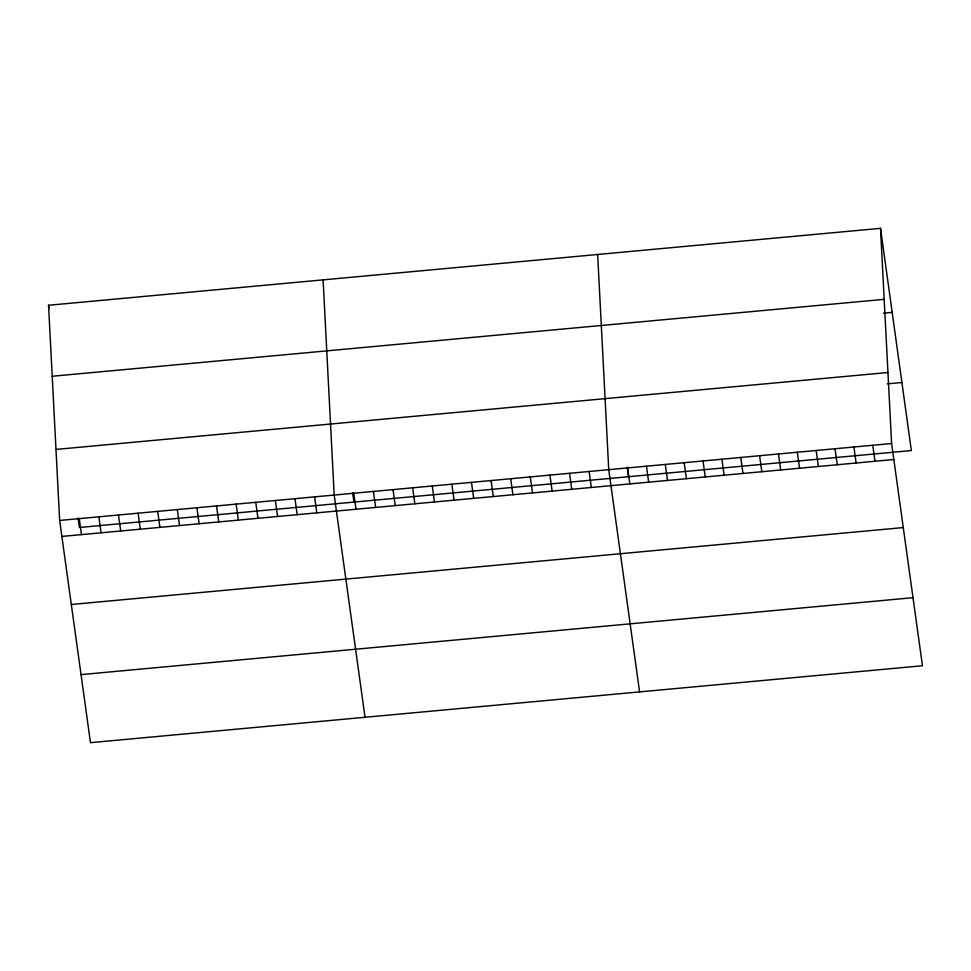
<?xml version="1.0" encoding="UTF-8"?>
<svg xmlns="http://www.w3.org/2000/svg" width="971" height="971" viewBox="0 0 971 971"><rect width="100%" height="100%" fill="white"/><g stroke="black" fill="none" stroke-linecap="round" stroke-linejoin="round"><path stroke-width="1.46" d="M880.515 228.331L891.609 443.516L922.45 665.742L90.485 742.669L59.644 520.444L48.55 305.258L880.515 228.331L911.356 450.556L79.391 527.484L78.068 517.956M52.216 376.263L884.18 299.335M883.476 313.184L892.179 312.371M55.978 449.427L887.955 372.5M887.409 383.836L901.913 382.501M59.644 520.444L891.609 443.516M61.865 536.429L893.83 459.514M71.308 604.496L903.273 527.569M81.042 674.614L913.007 597.687M872.759 445.264L874.98 461.249M853.897 447L856.119 462.997M835.036 448.748L837.257 464.745M816.186 450.495L818.395 466.481M797.325 452.231L799.546 468.228M778.463 453.979L780.684 469.976M759.613 455.727L761.822 471.712M740.752 457.462L742.973 473.46M721.89 459.21L724.111 475.195M703.028 460.958L705.249 476.943M684.179 462.694L686.4 478.691M665.317 464.441L667.538 480.427M646.455 466.189L648.677 482.174M627.606 467.925L629.815 483.922M627.169 467.185L628.492 476.712M639.586 691.898L608.744 469.673L597.651 254.487M589.13 471.481L591.351 487.478M569.528 473.302L571.737 489.287M549.914 475.11L552.135 491.108M530.3 476.931L532.521 492.916M510.685 478.739L512.906 494.725M491.083 480.548L493.292 496.545M471.469 482.369L473.69 498.354M451.855 484.177L454.076 500.174M432.253 485.998L434.462 501.983M412.639 487.806L414.86 503.791M393.024 489.615L395.246 505.612M373.41 491.435L375.631 507.42M353.808 493.244L356.017 509.241M352.619 492.564L353.942 502.092M365.035 717.29L334.194 495.064L323.1 279.866M314.58 496.873L316.801 512.858M294.978 498.681L297.187 514.679M275.363 500.502L277.585 516.487M255.749 502.31L257.97 518.308M236.135 504.119L238.356 520.116M216.533 505.94L218.742 521.925M196.919 507.748L199.14 523.745M177.305 509.569L179.526 525.554M157.703 511.377L159.912 527.362M138.088 513.186L140.31 529.183M118.474 515.006L120.695 530.991M98.86 516.815L101.081 532.812M79.258 518.635L81.467 534.62M48.55 305.258L48.951 308.159"/></g></svg>
